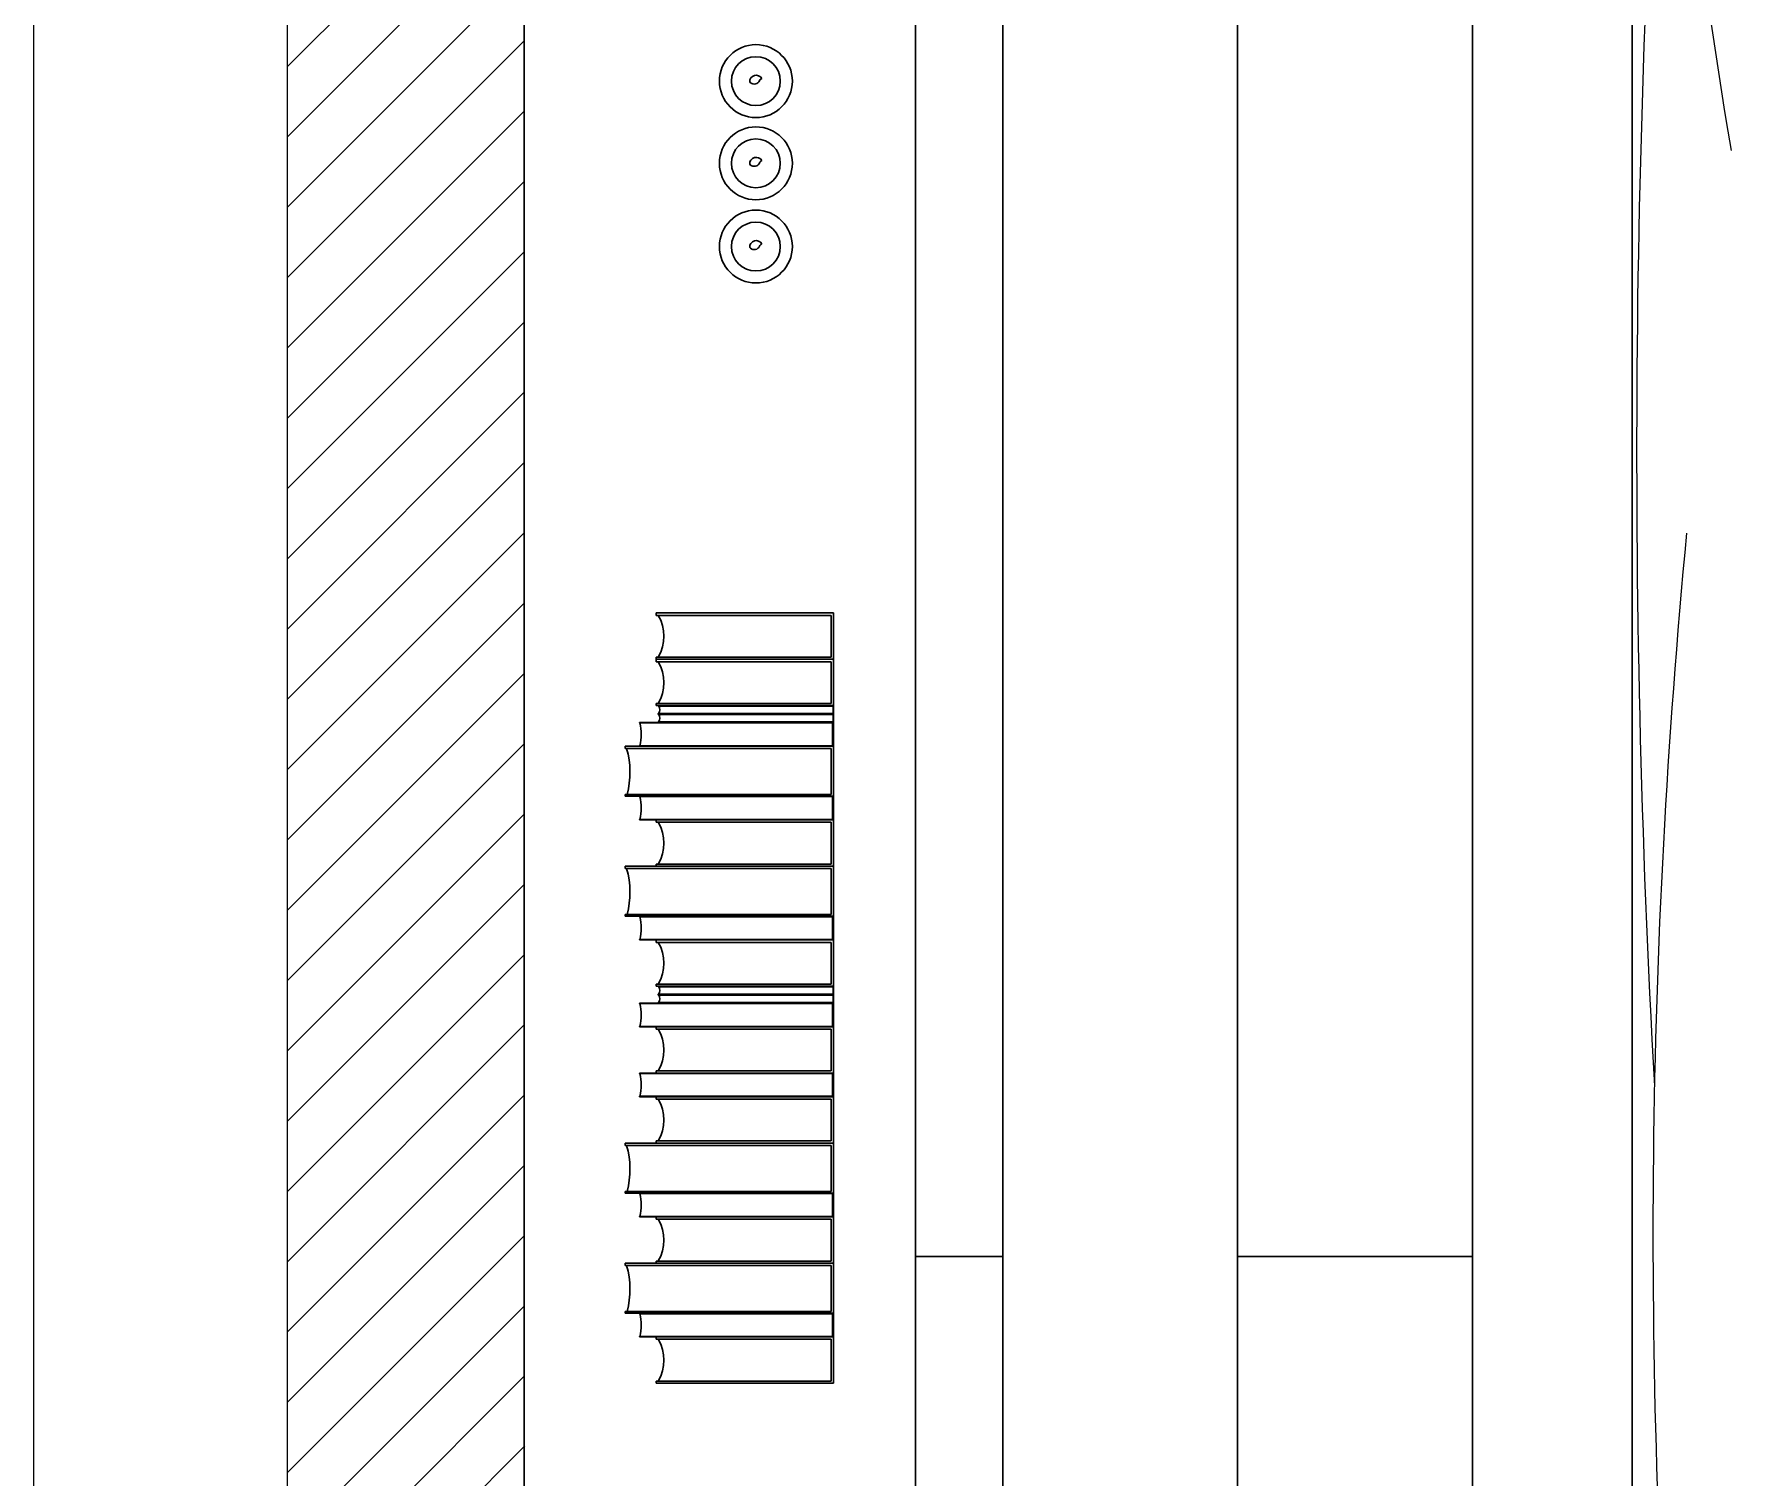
# Model space of a CAD drawing. Header units: millimetres. Extents: x 2837 to 6066, y 1056 to 2217.
# Drawn here: x 2836.9 to 2923.6, y 1897.7 to 1971.5 of the extents above; entities that cross this region are included whole.
import ezdxf

# ---------------------------------------------------------------- set-up
doc = ezdxf.new("R2010")
doc.units = ezdxf.units.MM
for name, color, linetype, lineweight in [('arredi', 8, 'Continuous', 30), ('legno', 35, 'Continuous', 30), ('muri sezionati', 7, 'Continuous', 18), ('retino muri', 2, 'Continuous', 18)]:
    doc.layers.add(name, color=color, linetype=linetype, lineweight=lineweight)
doc.layers.add('linea tratteggiata', color=111, linetype='Continuous')
doc.layers.add('tessuti', color=51, linetype='Continuous')

msp = doc.modelspace()

# ---------------------------------------------------------------- linework, layer by layer
at = {"layer": 'arredi'}
for p, q in [((2861.955, 1870.272), (2861.955, 2071.286)), ((2881.955, 1870.272), (2881.955, 2071.286)), ((2918.56, 1877.245), (2918.56, 2030.968)), ((2877.767, 1941.877), (2868.692, 1941.877)), ((2868.692, 1941.751), (2868.692, 1941.877)), ((2877.643, 1941.751), (2868.692, 1941.751)), ((2877.643, 1939.616), (2877.643, 1941.751)), ((2877.767, 1941.877), (2877.767, 1939.507)), ((2868.692, 1939.507), (2868.692, 1939.616)), ((2868.692, 1939.616), (2877.643, 1939.616)), ((2877.767, 1939.507), (2868.692, 1939.507)), ((2868.692, 1939.381), (2868.692, 1939.507)), ((2877.643, 1939.381), (2868.692, 1939.381)), ((2877.643, 1937.246), (2877.643, 1939.381)), ((2877.767, 1939.507), (2877.767, 1937.137)), ((2868.692, 1937.137), (2868.692, 1937.246)), ((2868.692, 1937.246), (2877.643, 1937.246)), ((2877.767, 1937.137), (2868.692, 1937.137)), ((2868.8, 1937.137), (2868.8, 1937.11)), ((2868.8, 1937.11), (2877.739, 1937.11)), ((2877.739, 1936.734), (2868.8, 1936.734)), ((2868.8, 1936.734), (2868.8, 1936.701)), ((2877.767, 1936.71), (2868.8, 1936.71)), ((2868.8, 1936.71), (2868.8, 1936.683)), ((2868.8, 1936.683), (2877.739, 1936.683)), ((2877.739, 1936.308), (2868.8, 1936.308)), ((2868.8, 1936.308), (2868.8, 1936.275)), ((2877.739, 1937.11), (2877.739, 1936.734)), ((2877.739, 1936.683), (2877.739, 1936.308)), ((2877.767, 1936.701), (2877.767, 1937.137)), ((2877.767, 1936.275), (2877.767, 1936.71)), ((2867.845, 1936.254), (2867.845, 1936.275)), ((2867.845, 1936.275), (2877.767, 1936.275)), ((2877.712, 1936.254), (2867.845, 1936.254)), ((2877.712, 1935.089), (2877.712, 1936.254)), ((2877.767, 1935.07), (2877.767, 1936.275)), ((2867.11, 1934.948), (2867.11, 1935.07)), ((2867.11, 1935.07), (2877.767, 1935.07)), ((2877.634, 1934.948), (2867.11, 1934.948)), ((2867.845, 1935.07), (2867.845, 1935.089)), ((2867.845, 1935.089), (2877.712, 1935.089)), ((2877.634, 1932.596), (2877.634, 1934.948)), ((2877.767, 1932.509), (2877.767, 1935.07)), ((2867.11, 1932.509), (2867.11, 1932.596)), ((2867.11, 1932.596), (2877.634, 1932.596)), ((2877.767, 1932.509), (2867.11, 1932.509)), ((2867.845, 1932.487), (2867.845, 1932.509)), ((2877.712, 1932.487), (2867.845, 1932.487)), ((2877.712, 1931.322), (2877.712, 1932.487)), ((2877.767, 1931.304), (2877.767, 1932.509)), ((2867.845, 1931.304), (2867.845, 1931.322)), ((2867.845, 1931.322), (2877.712, 1931.322)), ((2877.767, 1931.304), (2867.845, 1931.304)), ((2868.692, 1931.178), (2868.692, 1931.304)), ((2877.643, 1931.178), (2868.692, 1931.178)), ((2877.643, 1929.043), (2877.643, 1931.178)), ((2877.767, 1931.304), (2877.767, 1928.934)), ((2867.11, 1928.812), (2867.11, 1928.934)), ((2867.11, 1928.934), (2877.767, 1928.934)), ((2877.634, 1928.812), (2867.11, 1928.812)), ((2868.692, 1928.934), (2868.692, 1929.043)), ((2868.692, 1929.043), (2877.643, 1929.043)), ((2877.634, 1926.459), (2877.634, 1928.812)), ((2877.767, 1926.372), (2877.767, 1928.934)), ((2867.11, 1926.372), (2867.11, 1926.459)), ((2867.11, 1926.459), (2877.634, 1926.459)), ((2877.767, 1926.372), (2867.11, 1926.372)), ((2867.845, 1926.351), (2867.845, 1926.372)), ((2877.712, 1926.351), (2867.845, 1926.351)), ((2877.712, 1925.186), (2877.712, 1926.351)), ((2877.767, 1925.168), (2877.767, 1926.372)), ((2867.845, 1925.168), (2867.845, 1925.186)), ((2867.845, 1925.186), (2877.712, 1925.186)), ((2877.767, 1925.168), (2867.845, 1925.168)), ((2868.692, 1925.042), (2868.692, 1925.168)), ((2877.643, 1925.042), (2868.692, 1925.042)), ((2877.643, 1922.907), (2877.643, 1925.042)), ((2877.767, 1925.168), (2877.767, 1922.797)), ((2868.692, 1922.797), (2868.692, 1922.907)), ((2868.692, 1922.907), (2877.643, 1922.907)), ((2877.767, 1922.797), (2868.692, 1922.797)), ((2868.8, 1922.797), (2868.8, 1922.771)), ((2868.8, 1922.771), (2877.739, 1922.771)), ((2877.739, 1922.771), (2877.739, 1922.395)), ((2877.767, 1922.362), (2877.767, 1922.797)), ((2867.845, 1921.914), (2867.845, 1921.936)), ((2867.845, 1921.936), (2877.767, 1921.936)), ((2877.712, 1921.914), (2867.845, 1921.914)), ((2877.739, 1922.395), (2868.8, 1922.395)), ((2868.8, 1922.395), (2868.8, 1922.362)), ((2877.767, 1922.371), (2868.8, 1922.371)), ((2868.8, 1922.371), (2868.8, 1922.344)), ((2868.8, 1922.344), (2877.739, 1922.344)), ((2877.739, 1921.968), (2868.8, 1921.968)), ((2868.8, 1921.968), (2868.8, 1921.936)), ((2877.712, 1920.749), (2877.712, 1921.914)), ((2877.739, 1922.344), (2877.739, 1921.968)), ((2877.767, 1921.936), (2877.767, 1922.371)), ((2877.767, 1920.731), (2877.767, 1921.936)), ((2867.845, 1920.731), (2867.845, 1920.749)), ((2867.845, 1920.749), (2877.712, 1920.749)), ((2877.767, 1920.731), (2867.845, 1920.731)), ((2868.692, 1920.605), (2868.692, 1920.731)), ((2877.767, 1920.731), (2877.767, 1918.361)), ((2877.643, 1920.605), (2868.692, 1920.605)), ((2877.643, 1918.47), (2877.643, 1920.605)), ((2867.845, 1918.34), (2867.845, 1918.361)), ((2867.845, 1918.361), (2877.767, 1918.361)), ((2877.712, 1918.34), (2867.845, 1918.34)), ((2868.692, 1918.361), (2868.692, 1918.47)), ((2868.692, 1918.47), (2877.643, 1918.47)), ((2877.712, 1917.175), (2877.712, 1918.34)), ((2877.767, 1917.156), (2877.767, 1918.361)), ((2867.845, 1917.156), (2867.845, 1917.175)), ((2867.845, 1917.175), (2877.712, 1917.175)), ((2877.767, 1917.156), (2867.845, 1917.156)), ((2868.692, 1917.03), (2868.692, 1917.156)), ((2877.643, 1917.03), (2868.692, 1917.03)), ((2877.643, 1914.895), (2877.643, 1917.03)), ((2877.767, 1917.156), (2877.767, 1914.786)), ((2867.11, 1914.664), (2867.11, 1914.786)), ((2867.11, 1914.786), (2877.767, 1914.786)), ((2877.634, 1914.664), (2867.11, 1914.664)), ((2868.692, 1914.786), (2868.692, 1914.895)), ((2868.692, 1914.895), (2877.643, 1914.895)), ((2877.634, 1912.311), (2877.634, 1914.664)), ((2877.767, 1912.224), (2877.767, 1914.786)), ((2867.11, 1912.224), (2867.11, 1912.311)), ((2867.11, 1912.311), (2877.634, 1912.311)), ((2877.767, 1912.224), (2867.11, 1912.224)), ((2867.845, 1912.203), (2867.845, 1912.224)), ((2877.712, 1912.203), (2867.845, 1912.203)), ((2877.712, 1911.038), (2877.712, 1912.203)), ((2877.767, 1911.02), (2877.767, 1912.224)), ((2867.845, 1911.02), (2867.845, 1911.038)), ((2867.845, 1911.038), (2877.712, 1911.038)), ((2877.767, 1911.02), (2867.845, 1911.02)), ((2868.692, 1910.894), (2868.692, 1911.02)), ((2877.643, 1910.894), (2868.692, 1910.894)), ((2877.643, 1908.759), (2877.643, 1910.894)), ((2877.767, 1911.02), (2877.767, 1908.65)), ((2867.11, 1908.528), (2867.11, 1908.65)), ((2867.11, 1908.65), (2877.767, 1908.65)), ((2868.692, 1908.65), (2868.692, 1908.759)), ((2868.692, 1908.759), (2877.643, 1908.759)), ((2877.767, 1906.088), (2877.767, 1908.65)), ((2877.634, 1908.528), (2867.11, 1908.528)), ((2877.634, 1906.175), (2877.634, 1908.528)), ((2867.11, 1906.088), (2867.11, 1906.175)), ((2867.11, 1906.175), (2877.634, 1906.175)), ((2877.767, 1906.088), (2867.11, 1906.088)), ((2867.845, 1906.067), (2867.845, 1906.088)), ((2877.712, 1906.067), (2867.845, 1906.067)), ((2877.712, 1904.902), (2877.712, 1906.067)), ((2877.767, 1904.883), (2877.767, 1906.088)), ((2867.845, 1904.883), (2867.845, 1904.902)), ((2867.845, 1904.902), (2877.712, 1904.902)), ((2877.767, 1904.883), (2867.845, 1904.883)), ((2868.692, 1904.758), (2868.692, 1904.883)), ((2877.643, 1904.758), (2868.692, 1904.758)), ((2877.643, 1902.623), (2877.643, 1904.758)), ((2877.767, 1904.883), (2877.767, 1902.513)), ((2868.692, 1902.513), (2868.692, 1902.623)), ((2868.692, 1902.623), (2877.643, 1902.623)), ((2877.767, 1902.513), (2868.692, 1902.513))]:
    msp.add_line(p, q, dxfattribs=at)
for centre, radius in [((2873.793, 1969.05, -86.242), 1.863), ((2873.793, 1969.05, -86.242), 1.247), ((2873.793, 1964.851, -86.242), 1.863), ((2873.793, 1964.851, -86.242), 1.247), ((2873.793, 1960.597, -86.242), 1.863), ((2873.793, 1960.597, -86.242), 1.247)]:
    msp.add_circle(centre, radius, dxfattribs=at)
for centre, radius, start, end in [((2873.809, 1969.02, -86.242), 0.331, 30.25776, 182.31291), ((2873.712, 1969.199, -86.242), 0.303, 219.32441, 320.67559), ((2874.228, 1968.926, -86.242), 0.292, 117.01871, 164.11593), ((2873.809, 1964.821, -86.242), 0.331, 30.25776, 182.31291), ((2874.228, 1964.728, -86.242), 0.292, 117.01871, 164.11593), ((2873.712, 1965, -86.242), 0.303, 219.32441, 320.67559), ((2873.809, 1960.567, -86.242), 0.331, 30.25776, 182.31291), ((2874.228, 1960.473, -86.242), 0.292, 117.01871, 164.11593), ((2873.712, 1960.745, -86.242), 0.303, 219.32441, 320.67559), ((2867.011, 1940.684), 2.083, 329.164, 30.836), ((2867.011, 1938.314), 2.083, 329.164, 30.836), ((2868.579, 1936.931), 0.309, 320.43015, 35.29824), ((2868.579, 1936.505), 0.309, 320.43015, 35.29824), ((2865.456, 1935.671), 2.48, 346.4133, 13.5867), ((2862.853, 1933.726), 4.505, 345.47534, 15.74964), ((2865.456, 1931.905), 2.48, 346.4133, 13.5867), ((2867.011, 1930.111), 2.083, 329.164, 30.836), ((2862.853, 1927.589), 4.505, 345.47534, 15.74964), ((2865.456, 1925.769), 2.48, 346.4133, 13.5867), ((2867.011, 1923.974), 2.083, 329.164, 30.836), ((2868.579, 1922.592), 0.309, 320.43015, 35.29824), ((2865.456, 1921.332), 2.48, 346.4133, 13.5867), ((2868.579, 1922.165), 0.309, 320.43015, 35.29824), ((2867.011, 1919.538), 2.083, 329.164, 30.836), ((2865.456, 1917.757), 2.48, 346.4133, 13.5867), ((2867.011, 1915.963), 2.083, 329.164, 30.836), ((2862.853, 1913.441), 4.505, 345.47534, 15.74964), ((2865.456, 1911.621), 2.48, 346.4133, 13.5867), ((2867.011, 1909.827), 2.083, 329.164, 30.836), ((2862.853, 1907.305), 4.505, 345.47534, 15.74964), ((2865.456, 1905.484), 2.48, 346.4133, 13.5867), ((2867.011, 1903.69), 2.083, 329.164, 30.836)]:
    msp.add_arc(centre, radius, start, end, dxfattribs=at)
at = {"layer": 'legno'}
for p, q in [((2910.406, 1796.846), (2910.406, 2084.374)), ((2886.406, 1796.846), (2886.406, 2048.245)), ((2898.406, 1797.673), (2898.406, 2048.245)), ((2881.955, 1908.997), (2886.406, 1908.997)), ((2898.406, 1908.997), (2910.406, 1908.997))]:
    msp.add_line(p, q, dxfattribs=at)
at = {"layer": 'linea tratteggiata', "lineweight": 20, "transparency": 33554687}
msp.add_line((2836.906, 1478.712), (2836.906, 2116.463), dxfattribs=at)
at = {"layer": 'muri sezionati'}
for p, q in [((2861.967, 1894.374), (2861.955, 2085.374)), ((2849.855, 1894.374), (2849.855, 2074.374))]:
    msp.add_line(p, q, dxfattribs=at)
at = {"layer": 'muri sezionati', "linetype": 'Continuous', "lineweight": 20, "transparency": 33554687}
for p, q in [((2849.855, 1905.132), (2849.867, 1905.144)), ((2849.855, 1901.54), (2849.867, 1901.552)), ((2849.855, 1897.947), (2849.867, 1897.96))]:
    msp.add_line(p, q, dxfattribs=at)
at = {"layer": 'retino muri', "linetype": 'Continuous', "lineweight": 20, "transparency": 33554687}
for p, q in [((2849.855, 1969.789), (2861.955, 1981.889)), ((2849.855, 1966.197), (2861.967, 1978.31)), ((2849.855, 1962.605), (2861.967, 1974.717)), ((2849.855, 1959.013), (2861.967, 1971.125)), ((2849.855, 1955.421), (2861.967, 1967.533)), ((2849.855, 1951.829), (2861.967, 1963.941)), ((2849.855, 1948.237), (2861.967, 1960.349)), ((2849.855, 1944.645), (2861.967, 1956.757)), ((2849.855, 1941.053), (2861.967, 1953.165)), ((2849.855, 1937.461), (2861.967, 1949.573)), ((2849.855, 1933.868), (2861.967, 1945.981)), ((2849.855, 1930.276), (2861.967, 1942.388)), ((2849.855, 1926.684), (2861.967, 1938.796)), ((2849.855, 1923.092), (2861.967, 1935.204)), ((2849.855, 1919.5), (2861.967, 1931.612)), ((2849.855, 1915.908), (2861.967, 1928.02)), ((2849.855, 1912.316), (2861.967, 1924.428)), ((2849.855, 1908.724), (2861.967, 1920.836)), ((2849.855, 1905.132), (2861.967, 1917.244)), ((2849.855, 1901.54), (2861.967, 1913.652)), ((2849.855, 1897.947), (2861.967, 1910.06)), ((2836.906, 1881.407), (2861.967, 1906.467)), ((2836.918, 1877.827), (2861.979, 1902.888)), ((2836.93, 1874.247), (2861.991, 1899.308))]:
    msp.add_line(p, q, dxfattribs=at)
at = {"layer": 'tessuti'}
for centre, radius, start, end in [((3229.025, 2016.656), 309.662, 177.49407, 189.50941), ((3494.454, 1950.081), 575.66, 175.697202, 183.222979), ((3294.768, 1910.084), 375.14, 174.51265, 184.24174)]:
    msp.add_arc(centre, radius, start, end, dxfattribs=at)

doc.saveas('drawing.dxf')
